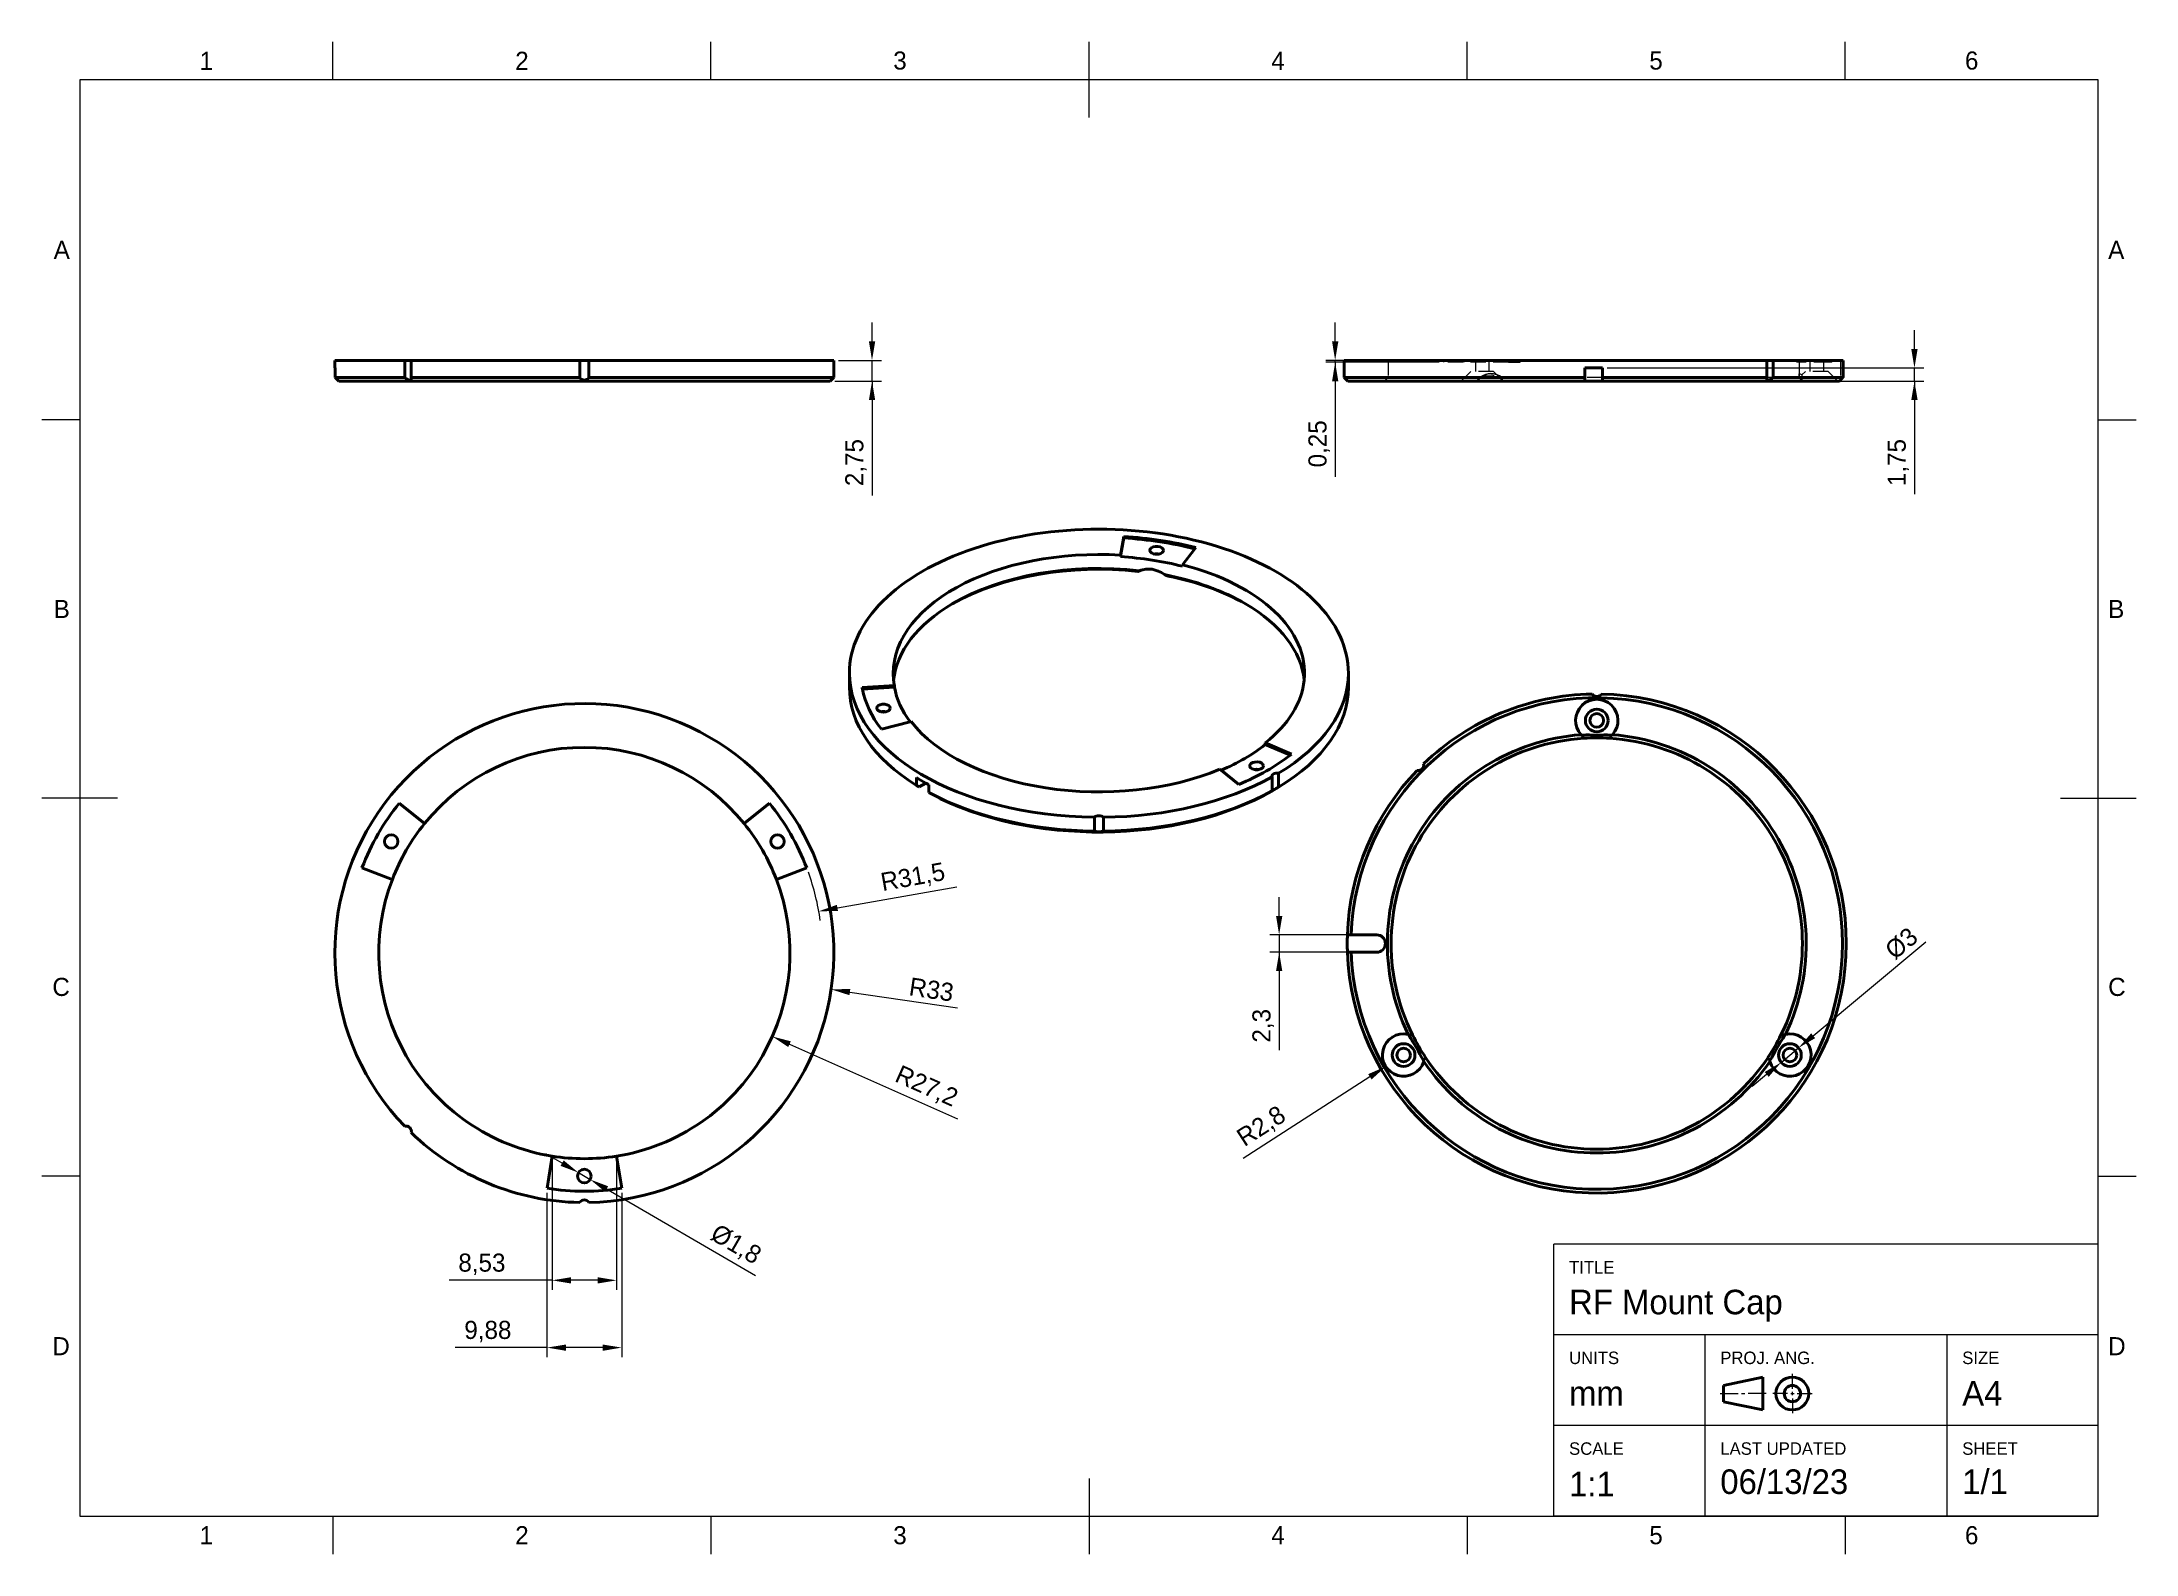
# Model space of a CAD drawing. Header units: millimetres. Extents: x 15 to 292, y 5 to 205.
import ezdxf

# ---------------------------------------------------------------- set-up
doc = ezdxf.new("R2010")
doc.units = ezdxf.units.MM
doc.linetypes.add('DraftedLine', pattern=[3, 2, -1])
for name, color, linetype in [('Annotations', 7, 'Continuous'), ('Border', 7, 'Continuous'), ('Geometries', 7, 'Continuous')]:
    doc.layers.add(name, color=color, linetype=linetype)
doc.styles.add('Shapr0', font='txt', dxfattribs={"height": 2.3925})
doc.styles.add('Shapr1', font='txt', dxfattribs={"height": 2.3925})
doc.styles.add('Shapr11', font='txt', dxfattribs={"height": 2.3925})
doc.styles.add('Shapr7', font='txt', dxfattribs={"height": 2.3925})
doc.styles.add('Shapr8', font='txt', dxfattribs={"height": 2.3925})
doc.styles.add('Shapr9', font='txt', dxfattribs={"height": 2.3925})
doc.dimstyles.new('ISO-25', dxfattribs={"dimtxt": 2.5, "dimasz": 2.5, "dimexe": 1.25, "dimexo": 0.625, "dimtad": 1, "dimtxsty": 'Standard', "dimcen": 2.5, "dimadec": 0, "dimazin": 0, "dimtfac": 1, "dimtmove": 0, "dimatfit": 3, "dimfxl": 1, "dimarcsym": 0})

# ---------------------------------------------------------------- blocks, each defined once
blk = doc.blocks.new('*D2')
at = {"layer": 'Annotations', "color": 0, "linetype": 'Continuous', "lineweight": 15}
blk.add_line((113.89, 72.44), (136.11, 62.57), dxfattribs=at)
at = {"layer": 'Annotations', "color": 0}
blk.add_solid([(114.06, 72.82), (113.72, 72.06), (111.61, 73.46)], dxfattribs=at)
at = {"layer": 'Defpoints', "color": 0}
for p in [(86.75, 84.5), (111.61, 73.46)]:
    blk.add_point(p, dxfattribs=at)
at = {"layer": 'Annotations', "color": 0, "lineweight": 15, "insert": (131.96, 66.74), "char_height": 2.393, "attachment_point": 5, "rotation": 336.0542, "style": 'Shapr9'}
blk.add_mtext('\\A1;R27,2', dxfattribs=at)
blk = doc.blocks.new('*D3')
at = {"layer": 'Annotations', "color": 0, "linetype": 'Continuous', "lineweight": 15}
blk.add_line((121.87, 79.33), (136.12, 77.23), dxfattribs=at)
at = {"layer": 'Annotations', "color": 0}
blk.add_solid([(121.93, 79.74), (121.81, 78.92), (119.4, 79.69)], dxfattribs=at)
at = {"layer": 'Defpoints', "color": 0}
for p in [(86.75, 84.5), (119.4, 79.69)]:
    blk.add_point(p, dxfattribs=at)
at = {"layer": 'Annotations', "color": 0, "lineweight": 15, "insert": (132.66, 79.66), "char_height": 2.393, "attachment_point": 5, "rotation": 351.6274, "style": 'Shapr9'}
blk.add_mtext('\\A1;R33', dxfattribs=at)
blk = doc.blocks.new('*D4')
at = {"layer": 'Annotations', "color": 0, "linetype": 'Continuous', "lineweight": 15}
blk.add_line((120.22, 90.46), (136, 93.26), dxfattribs=at)
at = {"layer": 'Annotations', "color": 0, "lineweight": 15}
blk.add_arc((86.75, 84.5), 31.5, 7.8198, 19.8439, dxfattribs=at)
at = {"layer": 'Annotations', "color": 0}
blk.add_solid([(120.15, 90.87), (120.3, 90.05), (117.76, 90.02)], dxfattribs=at)
at = {"layer": 'Defpoints', "color": 0}
for p in [(117.76, 90.02), (86.75, 84.5)]:
    blk.add_point(p, dxfattribs=at)
at = {"layer": 'Annotations', "color": 0, "lineweight": 15, "insert": (130.23, 94.39), "char_height": 2.393, "attachment_point": 5, "rotation": 10.0935, "style": 'Shapr9'}
blk.add_mtext('\\A1;R31,5', dxfattribs=at)
blk = doc.blocks.new('*D5')
at = {"layer": 'Annotations', "color": 0, "linetype": 'Continuous', "lineweight": 15}
for p, q in [((83.81, 56.71), (81.65, 57.96)), ((85.97, 55.45), (87.53, 54.54)), ((89.69, 53.29), (109.38, 41.84))]:
    blk.add_line(p, q, dxfattribs=at)
at = {"layer": 'Annotations', "color": 0}
for points in [[(83.6, 56.35), (84.02, 57.07), (85.97, 55.45)], [(89.9, 53.65), (89.48, 52.93), (87.53, 54.54)]]:
    blk.add_solid(points, dxfattribs=at)
at = {"layer": 'Defpoints', "color": 0}
for p in [(85.97, 55.45), (87.53, 54.54)]:
    blk.add_point(p, dxfattribs=at)
at = {"layer": 'Annotations', "color": 0, "lineweight": 15, "insert": (106.74, 45.84), "char_height": 2.393, "attachment_point": 5, "rotation": 329.8328, "style": 'Shapr9'}
blk.add_mtext('\\A1;%%c1,8', dxfattribs=at)
blk = doc.blocks.new('*D6')
at = {"layer": 'Annotations', "color": 0, "linetype": 'Continuous', "lineweight": 15}
for p, q in [((81.81, 52.76), (81.81, 31.06)), ((91.69, 52.76), (91.69, 31.06)), ((81.81, 32.31), (69.65, 32.31)), ((89.19, 32.31), (84.31, 32.31))]:
    blk.add_line(p, q, dxfattribs=at)
at = {"layer": 'Annotations', "color": 0}
for points in [[(84.31, 32.72), (84.31, 31.89), (81.81, 32.31)], [(89.19, 31.89), (89.19, 32.72), (91.69, 32.31)]]:
    blk.add_solid(points, dxfattribs=at)
at = {"layer": 'Defpoints', "color": 0}
for p in [(81.81, 53.39), (91.69, 53.39), (81.81, 32.31)]:
    blk.add_point(p, dxfattribs=at)
at = {"layer": 'Annotations', "color": 0, "lineweight": 15, "insert": (73.99, 34.43), "char_height": 2.393, "attachment_point": 5, "style": 'Shapr9'}
blk.add_mtext('\\A1;9,88', dxfattribs=at)
blk = doc.blocks.new('*D7')
at = {"layer": 'Annotations', "color": 0, "linetype": 'Continuous', "lineweight": 15}
for p, q in [((82.49, 57.01), (82.49, 39.96)), ((91.01, 57.01), (91.01, 39.96)), ((82.49, 41.21), (68.86, 41.21)), ((88.51, 41.21), (84.99, 41.21))]:
    blk.add_line(p, q, dxfattribs=at)
at = {"layer": 'Annotations', "color": 0}
for points in [[(84.99, 41.62), (84.99, 40.79), (82.49, 41.21)], [(88.51, 40.79), (88.51, 41.62), (91.01, 41.21)]]:
    blk.add_solid(points, dxfattribs=at)
at = {"layer": 'Defpoints', "color": 0}
for p in [(82.49, 57.63), (91.01, 57.63), (82.49, 41.21)]:
    blk.add_point(p, dxfattribs=at)
at = {"layer": 'Annotations', "color": 0, "lineweight": 15, "insert": (73.2, 43.33), "char_height": 2.393, "attachment_point": 5, "style": 'Shapr9'}
blk.add_mtext('\\A1;8,53', dxfattribs=at)
blk = doc.blocks.new('*D8')
at = {"layer": 'Annotations', "color": 0, "linetype": 'Continuous', "lineweight": 15}
for p, q in [((178.65, 89.4), (178.65, 91.9)), ((187.56, 86.9), (177.4, 86.9)), ((178.65, 86.9), (178.65, 84.6)), ((187.56, 84.6), (177.4, 84.6)), ((178.65, 84.6), (178.65, 71.67)), ((178.65, 82.1), (178.65, 79.6))]:
    blk.add_line(p, q, dxfattribs=at)
at = {"layer": 'Annotations', "color": 0}
for points in [[(178.24, 89.4), (179.07, 89.4), (178.65, 86.9)], [(179.07, 82.1), (178.24, 82.1), (178.65, 84.6)]]:
    blk.add_solid(points, dxfattribs=at)
at = {"layer": 'Defpoints', "color": 0}
for p in [(188.18, 86.9), (178.65, 84.6), (188.18, 84.6)]:
    blk.add_point(p, dxfattribs=at)
at = {"layer": 'Annotations', "color": 0, "lineweight": 15, "insert": (176.53, 74.88), "char_height": 2.393, "attachment_point": 5, "rotation": 90, "style": 'Shapr11'}
blk.add_mtext('\\A1;2,3', dxfattribs=at)
blk = doc.blocks.new('*D9')
at = {"layer": 'Annotations', "color": 0, "linetype": 'Continuous', "lineweight": 15}
blk.add_line((190.66, 68.13), (173.87, 57.32), dxfattribs=at)
at = {"layer": 'Annotations', "color": 0}
blk.add_solid([(190.88, 67.78), (190.43, 68.48), (192.76, 69.49)], dxfattribs=at)
at = {"layer": 'Defpoints', "color": 0}
for p in [(192.76, 69.49), (195.11, 71)]:
    blk.add_point(p, dxfattribs=at)
at = {"layer": 'Annotations', "color": 0, "lineweight": 15, "insert": (176.37, 61.46), "char_height": 2.393, "attachment_point": 5, "rotation": 32.7924, "style": 'Shapr11'}
blk.add_mtext('\\A1;R2,8', dxfattribs=at)
blk = doc.blocks.new('*D10')
at = {"layer": 'Annotations', "color": 0, "linetype": 'Continuous', "lineweight": 15}
for p, q in [((249.28, 73.56), (264.17, 85.96)), ((245.06, 70.04), (247.36, 71.96)), ((243.13, 68.44), (241.21, 66.84))]:
    blk.add_line(p, q, dxfattribs=at)
at = {"layer": 'Annotations', "color": 0}
for points in [[(249.02, 73.88), (249.55, 73.24), (247.36, 71.96)], [(243.4, 68.12), (242.87, 68.76), (245.06, 70.04)]]:
    blk.add_solid(points, dxfattribs=at)
at = {"layer": 'Defpoints', "color": 0}
for p in [(245.06, 70.04), (247.36, 71.96)]:
    blk.add_point(p, dxfattribs=at)
at = {"layer": 'Annotations', "color": 0, "lineweight": 15, "insert": (260.97, 85.76), "char_height": 2.393, "attachment_point": 5, "rotation": 39.7857, "style": 'Shapr11'}
blk.add_mtext('\\A1;%%c3', dxfattribs=at)
blk = doc.blocks.new('*D11')
at = {"layer": 'Annotations', "color": 0, "linetype": 'Continuous', "lineweight": 15}
for p, q in [((124.8, 165.38), (124.8, 167.88)), ((120.38, 162.88), (126.05, 162.88)), ((124.8, 160.12), (124.8, 162.88)), ((119.88, 160.12), (126.05, 160.12)), ((124.8, 160.12), (124.8, 145.01)), ((124.8, 157.62), (124.8, 155.12))]:
    blk.add_line(p, q, dxfattribs=at)
at = {"layer": 'Annotations', "color": 0}
for points in [[(124.39, 165.38), (125.22, 165.38), (124.8, 162.88)], [(125.22, 157.62), (124.39, 157.62), (124.8, 160.12)]]:
    blk.add_solid(points, dxfattribs=at)
at = {"layer": 'Defpoints', "color": 0}
for p in [(119.75, 162.88), (124.8, 162.88), (119.25, 160.12)]:
    blk.add_point(p, dxfattribs=at)
at = {"layer": 'Annotations', "color": 0, "lineweight": 15, "insert": (122.68, 149.36), "char_height": 2.393, "attachment_point": 5, "rotation": 90, "style": 'Shapr7'}
blk.add_mtext('\\A1;2,75', dxfattribs=at)
blk = doc.blocks.new('*D12')
at = {"layer": 'Annotations', "color": 0, "linetype": 'Continuous', "lineweight": 15}
for p, q in [((262.68, 164.38), (262.68, 166.88)), ((222.03, 161.88), (263.93, 161.88)), ((262.68, 160.12), (262.68, 161.88)), ((222.03, 160.12), (263.93, 160.12)), ((262.68, 160.12), (262.68, 145.18)), ((262.68, 157.62), (262.68, 155.12))]:
    blk.add_line(p, q, dxfattribs=at)
at = {"layer": 'Annotations', "color": 0}
for points in [[(262.26, 164.38), (263.1, 164.38), (262.68, 161.88)], [(263.1, 157.62), (262.26, 157.62), (262.68, 160.12)]]:
    blk.add_solid(points, dxfattribs=at)
at = {"layer": 'Defpoints', "color": 0}
for p in [(221.4, 161.88), (262.68, 161.88), (221.4, 160.12)]:
    blk.add_point(p, dxfattribs=at)
at = {"layer": 'Annotations', "color": 0, "lineweight": 15, "insert": (260.56, 149.36), "char_height": 2.393, "attachment_point": 5, "rotation": 90, "style": 'Shapr8'}
blk.add_mtext('\\A1;1,75', dxfattribs=at)
blk = doc.blocks.new('*D13')
at = {"layer": 'Annotations', "color": 0, "linetype": 'Continuous', "lineweight": 15}
for p, q in [((186.06, 165.38), (186.06, 167.88)), ((199.8, 162.88), (184.81, 162.88)), ((199.8, 162.62), (184.81, 162.62)), ((186.06, 162.62), (186.06, 162.88)), ((186.06, 162.62), (186.06, 147.49)), ((186.06, 160.12), (186.06, 157.62))]:
    blk.add_line(p, q, dxfattribs=at)
at = {"layer": 'Annotations', "color": 0}
for points in [[(185.65, 165.38), (186.48, 165.38), (186.06, 162.88)], [(186.48, 160.12), (185.65, 160.12), (186.06, 162.62)]]:
    blk.add_solid(points, dxfattribs=at)
at = {"layer": 'Defpoints', "color": 0}
for p in [(186.06, 162.88), (200.42, 162.88), (200.42, 162.62)]:
    blk.add_point(p, dxfattribs=at)
at = {"layer": 'Annotations', "color": 0, "lineweight": 15, "insert": (183.94, 151.84), "char_height": 2.393, "attachment_point": 5, "rotation": 90, "style": 'Shapr8'}
blk.add_mtext('\\A1;0,25', dxfattribs=at)
blk = doc.blocks.new('*U14')
at = {"layer": 'Border', "linetype": 'Continuous', "lineweight": 15}
for p, q in [((287, 46), (215, 46)), ((215, 10), (215, 46)), ((287, 10), (287, 46)), ((287, 34), (215, 34)), ((235, 10), (235, 34)), ((267, 10), (267, 34)), ((246.53, 26.88), (246.53, 28.83)), ((237, 26.23), (239.38, 26.23)), ((239.82, 26.23), (240.25, 26.23)), ((243.07, 26.23), (240.68, 26.23)), ((245.88, 26.23), (243.93, 26.23)), ((246.32, 26.23), (246.75, 26.23)), ((246.53, 26.02), (246.53, 26.45)), ((246.53, 25.58), (246.53, 23.63)), ((247.18, 26.23), (249.13, 26.23)), ((287, 22), (215, 22)), ((287, 10), (215, 10))]:
    blk.add_line(p, q, dxfattribs=at)
at = {"layer": 'Border', "linetype": 'Continuous', "lineweight": 40}
for p, q in [((237.43, 27.32), (242.63, 28.4)), ((242.63, 28.4), (242.63, 24.07)), ((237.43, 27.32), (237.43, 25.15)), ((237.43, 25.15), (242.63, 24.07))]:
    blk.add_line(p, q, dxfattribs=at)
for radius in [2.17, 1.08]:
    blk.add_circle((246.53, 26.23), radius, dxfattribs=at)

msp = doc.modelspace()

# ---------------------------------------------------------------- linework, layer by layer
at = {"layer": 'Border', "linetype": 'Continuous', "lineweight": 15}
for p, q in [((53.5, 200), (53.5, 205)), ((103.5, 200), (103.5, 205)), ((153.5, 195), (153.5, 205)), ((203.5, 200), (203.5, 205)), ((253.5, 200), (253.5, 205)), ((287, 200), (20, 200)), ((20, 200), (20, 10)), ((287, 10), (287, 200)), ((20, 155), (15, 155)), ((287, 155), (292, 155)), ((25, 105), (15, 105)), ((282, 105), (292, 105)), ((20, 55), (15, 55)), ((287, 55), (292, 55)), ((153.5, 15), (153.5, 5)), ((20, 10), (287, 10)), ((53.5, 10), (53.5, 5)), ((103.5, 10), (103.5, 5)), ((203.5, 10), (203.5, 5)), ((253.5, 10), (253.5, 5))]:
    msp.add_line(p, q, dxfattribs=at)
at = {"layer": 'Geometries', "linetype": 'Continuous', "lineweight": 40}
for p, q in [((62.993, 162.875), (53.75, 162.875)), ((53.75, 162.875), (53.75, 161.875)), ((53.77, 161.875), (53.75, 161.875)), ((53.77, 161.875), (53.77, 160.625)), ((62.993, 162.875), (62.993, 160.625)), ((62.993, 162.875), (63.846, 162.875)), ((63.846, 162.875), (63.846, 160.625)), ((86.147, 162.875), (63.846, 162.875)), ((86.147, 162.875), (86.147, 160.625)), ((86.147, 162.875), (87.353, 162.875)), ((119.75, 162.875), (87.353, 162.875)), ((87.353, 162.875), (87.353, 160.625)), ((119.75, 162.875), (119.75, 160.625)), ((187.253, 162.875), (187.253, 160.625)), ((243.157, 162.875), (187.253, 162.875)), ((219.103, 161.875), (219.103, 160.625)), ((221.403, 161.875), (219.103, 161.875)), ((221.403, 161.875), (221.403, 160.625)), ((243.157, 162.875), (243.157, 160.625)), ((243.157, 162.875), (244.01, 162.875)), ((244.01, 162.875), (244.01, 160.625)), ((253.247, 162.875), (244.01, 162.875)), ((253.247, 162.875), (253.247, 160.625)), ((54.27, 160.125), (53.77, 160.625)), ((53.77, 160.625), (62.993, 160.625)), ((119.25, 160.125), (54.27, 160.125)), ((63.846, 160.625), (86.147, 160.625)), ((87.353, 160.625), (119.75, 160.625)), ((119.25, 160.125), (119.75, 160.625)), ((187.253, 160.625), (187.753, 160.125)), ((187.253, 160.625), (219.103, 160.625)), ((219.103, 160.125), (187.753, 160.125)), ((219.103, 160.625), (219.103, 160.125)), ((219.103, 160.125), (221.403, 160.125)), ((221.403, 160.125), (221.403, 160.625)), ((221.403, 160.625), (243.157, 160.625)), ((252.753, 160.125), (221.403, 160.125)), ((244.01, 160.625), (253.247, 160.625)), ((252.903, 160.275), (252.753, 160.125)), ((158.094, 139.592), (157.646, 137.123)), ((158.094, 139.388), (157.646, 136.919)), ((158.094, 139.388), (158.094, 139.592)), ((157.646, 136.919), (157.646, 137.123)), ((167.502, 137.946), (165.884, 135.848)), ((165.884, 135.644), (165.884, 135.848)), ((167.634, 138.116), (167.502, 137.946)), ((160.056, 134.975), (160.178, 135.062)), ((160.178, 135.062), (160.341, 135.117)), ((160.341, 135.117), (160.436, 135.145)), ((163.843, 134.389), (163.498, 134.549)), ((121.812, 121.504), (121.812, 119.667)), ((123.484, 119.609), (127.76, 119.868)), ((123.522, 119.408), (127.76, 119.664)), ((127.76, 119.664), (127.76, 119.868)), ((187.812, 119.667), (187.812, 121.504)), ((126.04, 114.102), (129.838, 115.079)), ((129.838, 115.079), (129.967, 115.112)), ((180.302, 110.819), (176.823, 112.278)), ((176.823, 112.074), (176.823, 112.278)), ((180.133, 110.686), (176.823, 112.074)), ((218.942, 112.9), (218.701, 113.33)), ((222.38, 112.9), (222.621, 113.33)), ((170.96, 108.663), (170.792, 108.796)), ((173.319, 106.787), (170.96, 108.663)), ((178.569, 108.281), (178.569, 106.443)), ((130.679, 107.693), (130.679, 106.673)), ((130.679, 106.673), (131.032, 106.469)), ((131.906, 106.973), (131.032, 106.469)), ((132.305, 106.754), (132.305, 105.734)), ((132.659, 105.53), (132.305, 105.734)), ((177.716, 107.788), (177.716, 105.951)), ((177.793, 105.991), (177.899, 106.052)), ((62.277, 104.329), (65.617, 101.622)), ((111.223, 104.329), (107.883, 101.622)), ((154.209, 102.455), (154.209, 100.618)), ((155.415, 102.455), (155.415, 100.618)), ((57.338, 95.776), (61.353, 94.236)), ((116.162, 95.776), (112.147, 94.236)), ((188.181, 86.904), (187.681, 86.904)), ((188.181, 86.904), (191.561, 86.904)), ((187.681, 84.604), (188.181, 84.604)), ((191.561, 84.604), (188.181, 84.604)), ((196.293, 73.67), (195.799, 73.663)), ((245.523, 73.663), (245.029, 73.67)), ((197.759, 70.269), (198.011, 70.693)), ((243.563, 70.269), (243.31, 70.693)), ((81.812, 53.387), (82.486, 57.634)), ((91.688, 53.387), (91.014, 57.634))]:
    msp.add_line(p, q, dxfattribs=at)
at = {"layer": 'Geometries', "linetype": 'DraftedLine', "lineweight": 15}
for p, q in [((193.053, 162.875), (193.053, 160.625)), ((200.421, 162.625), (200.421, 162.875)), ((208.974, 162.625), (200.421, 162.625)), ((202.703, 160.125), (204.003, 161.425)), ((203.128, 162.625), (203.128, 162.875)), ((207.003, 161.425), (204.003, 161.425)), ((204.603, 162.625), (204.603, 161.425)), ((205.192, 160.625), (205.257, 160.669)), ((205.257, 160.669), (205.192, 160.625)), ((206.403, 162.625), (206.403, 161.425)), ((208.303, 160.125), (207.003, 161.425)), ((208.974, 162.625), (208.974, 162.875)), ((208.974, 162.625), (210.514, 162.625)), ((210.514, 162.625), (210.514, 162.875)), ((243.135, 162.875), (243.135, 160.484)), ((247.116, 162.625), (247.116, 162.875)), ((251.363, 162.625), (247.116, 162.625)), ((247.453, 162.625), (247.453, 161.125)), ((247.806, 160.979), (247.453, 161.125)), ((247.806, 160.979), (248.253, 161.425)), ((251.253, 161.425), (248.253, 161.425)), ((248.853, 162.625), (248.853, 161.425)), ((250.653, 162.625), (250.653, 161.425)), ((252.553, 160.125), (251.253, 161.425)), ((251.363, 162.625), (251.363, 162.875)), ((251.753, 162.625), (251.363, 162.625)), ((251.753, 162.625), (251.753, 162.875)), ((252.903, 162.875), (252.903, 160.275)), ((193.053, 160.625), (192.553, 160.125)), ((204.643, 160.125), (204.674, 160.139)), ((204.643, 160.125), (204.674, 160.139)), ((204.736, 160.166), (204.767, 160.179)), ((204.767, 160.179), (204.736, 160.166)), ((204.767, 160.179), (205.192, 160.625)), ((204.767, 160.179), (205.192, 160.625)), ((204.767, 160.179), (204.871, 160.267)), ((204.871, 160.267), (205.191, 160.513)), ((208.162, 160.179), (208.131, 160.205)), ((208.142, 160.195), (208.162, 160.179)), ((208.162, 160.179), (208.168, 160.625)), ((208.168, 160.625), (208.162, 160.179)), ((208.221, 160.139), (208.24, 160.125)), ((208.24, 160.125), (208.221, 160.139)), ((221.403, 160.625), (219.103, 160.625)), ((244.01, 160.625), (243.157, 160.625)), ((247.398, 160.625), (247.829, 160.179)), ((247.398, 160.625), (247.829, 160.179)), ((247.83, 160.202), (247.829, 160.179)), ((247.83, 160.202), (247.829, 160.179)), ((247.829, 160.179), (247.852, 160.152)), ((247.875, 160.125), (247.852, 160.152)), ((247.853, 160.151), (247.875, 160.125))]:
    msp.add_line(p, q, dxfattribs=at)
at = {"layer": 'Geometries', "linetype": 'DraftedLine', "lineweight": 15, "flags": 128}
for points in [[(205.191, 160.513), (205.214, 160.529), (205.635, 160.778), (206.047, 160.928), (206.476, 160.979), (206.893, 160.929), (207.292, 160.779), (207.707, 160.529), (208.142, 160.195)], [(206.652, 161.125), (206.652, 161.125), (206.29, 161.094), (205.925, 161), (205.559, 160.844), (205.257, 160.669)], [(208.168, 160.625), (207.776, 160.844), (207.393, 161), (207.018, 161.094), (206.652, 161.125)], [(206.652, 161.125), (206.652, 161.125), (207.018, 161.094), (207.393, 161), (207.776, 160.844), (208.168, 160.625)], [(247.453, 161.125), (247.449, 161.094), (247.44, 161), (247.423, 160.844), (247.398, 160.625)], [(247.398, 160.625), (247.423, 160.844), (247.44, 161), (247.449, 161.094)], [(247.83, 160.202), (247.837, 160.529), (247.831, 160.778), (247.817, 160.928), (247.806, 160.979)], [(204.674, 160.139), (204.705, 160.152), (204.736, 160.166)], [(205.191, 160.512), (205.161, 160.491), (204.967, 160.345), (204.767, 160.179)], [(208.162, 160.179), (208.182, 160.166), (208.201, 160.152), (208.221, 160.139)]]:
    msp.add_lwpolyline(points, dxfattribs=at)
at = {"layer": 'Geometries', "linetype": 'Continuous', "lineweight": 40, "flags": 128}
for points in [[(62.993, 160.625), (63.01, 160.61), (63.028, 160.595), (63.045, 160.58), (63.063, 160.565), (63.081, 160.55), (63.099, 160.536), (63.118, 160.521), (63.136, 160.507), (63.155, 160.493), (63.174, 160.479), (63.194, 160.465), (63.215, 160.451), (63.235, 160.438), (63.256, 160.425), (63.277, 160.412), (63.295, 160.401), (63.312, 160.391), (63.33, 160.381), (63.348, 160.371), (63.366, 160.362), (63.384, 160.353), (63.402, 160.344), (63.421, 160.336), (63.439, 160.328), (63.457, 160.321), (63.472, 160.315), (63.487, 160.309), (63.502, 160.304), (63.517, 160.3), (63.532, 160.295), (63.547, 160.291), (63.561, 160.288), (63.576, 160.284), (63.59, 160.282), (63.605, 160.279), (63.618, 160.278), (63.631, 160.276), (63.644, 160.275), (63.657, 160.275), (63.67, 160.275), (63.682, 160.276), (63.694, 160.277), (63.706, 160.278), (63.718, 160.28), (63.729, 160.282), (63.738, 160.285), (63.747, 160.288), (63.756, 160.291), (63.765, 160.295), (63.773, 160.299), (63.781, 160.303), (63.789, 160.308), (63.796, 160.313), (63.803, 160.318), (63.809, 160.324), (63.816, 160.331), (63.822, 160.338), (63.828, 160.345), (63.834, 160.353), (63.839, 160.36), (63.843, 160.369), (63.847, 160.377), (63.851, 160.386), (63.855, 160.395), (63.858, 160.405), (63.86, 160.415), (63.863, 160.425), (63.865, 160.437), (63.866, 160.449), (63.867, 160.461), (63.868, 160.473), (63.868, 160.484)], [(63.868, 160.484), (63.868, 160.486), (63.868, 160.502), (63.866, 160.518), (63.865, 160.535), (63.862, 160.551), (63.859, 160.569), (63.855, 160.588), (63.851, 160.606), (63.846, 160.625)], [(86.147, 160.625), (86.156, 160.61), (86.166, 160.595), (86.176, 160.58), (86.186, 160.565), (86.197, 160.55), (86.209, 160.536), (86.221, 160.521), (86.233, 160.507), (86.246, 160.493), (86.259, 160.479), (86.274, 160.465), (86.289, 160.451), (86.305, 160.438), (86.321, 160.425), (86.338, 160.412), (86.353, 160.401), (86.368, 160.391), (86.383, 160.381), (86.399, 160.371), (86.415, 160.362), (86.432, 160.353), (86.449, 160.344), (86.467, 160.336), (86.485, 160.328), (86.504, 160.321), (86.52, 160.315), (86.535, 160.309), (86.552, 160.304), (86.568, 160.3), (86.584, 160.295), (86.601, 160.291), (86.619, 160.288), (86.636, 160.284), (86.654, 160.282), (86.672, 160.279), (86.689, 160.278), (86.707, 160.276), (86.724, 160.275), (86.742, 160.275), (86.76, 160.275), (86.778, 160.276), (86.796, 160.277), (86.814, 160.278), (86.832, 160.28), (86.85, 160.282), (86.866, 160.285), (86.882, 160.288), (86.898, 160.291), (86.913, 160.295), (86.929, 160.299), (86.944, 160.303), (86.96, 160.308), (86.975, 160.313), (86.99, 160.318), (87.005, 160.324), (87.021, 160.331), (87.037, 160.338), (87.052, 160.345), (87.067, 160.353), (87.082, 160.36), (87.097, 160.369), (87.111, 160.377), (87.125, 160.386), (87.139, 160.395), (87.153, 160.405), (87.166, 160.415), (87.18, 160.425), (87.194, 160.437), (87.208, 160.449), (87.221, 160.461), (87.234, 160.473), (87.247, 160.486), (87.262, 160.502), (87.277, 160.518), (87.291, 160.535), (87.304, 160.551), (87.317, 160.569), (87.33, 160.588), (87.342, 160.606), (87.353, 160.625)], [(243.157, 160.625), (243.153, 160.61), (243.149, 160.595), (243.146, 160.58), (243.143, 160.565), (243.14, 160.55), (243.138, 160.536), (243.137, 160.521), (243.135, 160.507), (243.135, 160.493), (243.135, 160.484)], [(243.135, 160.484), (243.135, 160.479), (243.135, 160.465), (243.136, 160.451), (243.138, 160.438), (243.14, 160.425), (243.143, 160.412), (243.146, 160.401), (243.15, 160.391), (243.154, 160.381), (243.158, 160.371), (243.163, 160.362), (243.169, 160.353), (243.175, 160.344), (243.182, 160.336), (243.189, 160.328), (243.197, 160.321), (243.204, 160.315), (243.212, 160.309), (243.22, 160.304), (243.228, 160.3), (243.237, 160.295), (243.246, 160.291), (243.256, 160.288), (243.266, 160.284), (243.277, 160.282), (243.288, 160.279), (243.299, 160.278), (243.31, 160.276), (243.322, 160.275), (243.334, 160.275), (243.347, 160.275), (243.36, 160.276), (243.373, 160.277), (243.387, 160.278), (243.401, 160.28), (243.416, 160.282), (243.429, 160.285), (243.442, 160.288), (243.455, 160.291), (243.469, 160.295), (243.483, 160.299), (243.497, 160.303), (243.511, 160.308), (243.525, 160.313), (243.54, 160.318), (243.554, 160.324), (243.57, 160.331), (243.586, 160.338), (243.602, 160.345), (243.618, 160.353), (243.634, 160.36), (243.65, 160.369), (243.666, 160.377), (243.682, 160.386), (243.698, 160.395), (243.715, 160.405), (243.731, 160.415), (243.748, 160.425), (243.766, 160.437), (243.784, 160.449), (243.802, 160.461), (243.82, 160.473), (243.838, 160.486), (243.859, 160.502), (243.881, 160.518), (243.902, 160.535), (243.924, 160.551), (243.946, 160.569), (243.967, 160.588), (243.989, 160.606), (244.01, 160.625)], [(253.247, 160.625), (253.232, 160.61), (253.217, 160.595), (253.202, 160.58), (253.188, 160.565), (253.173, 160.55), (253.159, 160.536), (253.145, 160.521), (253.131, 160.507), (253.117, 160.493), (253.104, 160.479), (253.09, 160.465), (253.076, 160.451), (253.063, 160.438), (253.049, 160.425), (253.037, 160.412), (253.026, 160.401), (253.016, 160.391), (253.007, 160.381), (252.997, 160.371), (252.988, 160.362), (252.979, 160.353), (252.971, 160.344), (252.962, 160.336), (252.955, 160.328), (252.947, 160.321), (252.942, 160.315), (252.936, 160.309), (252.931, 160.304), (252.927, 160.3), (252.923, 160.295), (252.919, 160.291), (252.915, 160.288), (252.912, 160.284), (252.909, 160.282), (252.907, 160.279), (252.905, 160.278), (252.904, 160.276), (252.903, 160.275), (252.903, 160.275), (252.903, 160.275)], [(160.056, 134.975), (160.031, 134.974), (160.006, 134.974), (159.98, 134.974), (159.955, 134.973)], [(160.436, 135.14), (160.284, 135.078), (160.056, 134.975)], [(160.436, 135.145), (160.607, 135.189), (161.03, 135.261), (161.444, 135.28), (161.851, 135.244), (162.257, 135.154), (162.667, 135.008), (163.081, 134.807), (163.498, 134.549)], [(163.967, 134.353), (163.936, 134.362), (163.905, 134.371), (163.874, 134.38), (163.842, 134.389)], [(218.584, 113.376), (218.613, 113.364), (218.642, 113.353), (218.672, 113.342), (218.701, 113.33)], [(218.701, 113.33), (219.221, 113.339), (219.704, 113.333), (220.172, 113.318), (220.66, 113.308), (221.149, 113.318), (221.617, 113.333), (222.1, 113.339), (222.621, 113.33)], [(222.379, 112.9), (221.941, 112.924), (221.508, 112.941), (221.081, 112.951), (220.66, 112.954), (220.24, 112.951), (219.813, 112.941), (219.381, 112.924), (218.942, 112.9)], [(222.621, 113.33), (222.65, 113.342), (222.679, 113.353), (222.709, 113.364), (222.738, 113.376)], [(177.694, 105.937), (177.694, 105.937), (177.695, 105.937), (177.696, 105.937), (177.697, 105.938), (177.7, 105.939), (177.703, 105.941), (177.706, 105.942), (177.709, 105.944), (177.713, 105.946), (177.718, 105.949), (177.723, 105.952), (177.728, 105.955), (177.735, 105.958), (177.741, 105.962), (177.749, 105.966), (177.757, 105.971), (177.764, 105.975), (177.771, 105.979), (177.779, 105.983), (177.787, 105.988), (177.796, 105.993), (177.805, 105.998), (177.815, 106.004), (177.825, 106.01), (177.836, 106.016)], [(177.716, 105.951), (177.712, 105.948), (177.708, 105.946), (177.705, 105.944), (177.702, 105.942), (177.7, 105.941), (177.698, 105.939), (177.696, 105.938), (177.695, 105.937), (177.694, 105.937), (177.694, 105.937)], [(177.836, 106.016), (177.836, 106.016), (177.847, 106.022), (177.858, 106.028), (177.87, 106.035), (177.881, 106.042), (177.894, 106.049), (177.899, 106.052)], [(177.899, 106.052), (177.906, 106.056), (177.919, 106.064), (177.933, 106.071), (177.946, 106.079), (177.961, 106.088), (177.975, 106.096), (177.988, 106.104), (178.001, 106.111), (178.015, 106.119), (178.028, 106.127), (178.042, 106.135), (178.056, 106.143), (178.07, 106.151), (178.085, 106.16), (178.099, 106.168), (178.113, 106.177), (178.129, 106.186), (178.145, 106.195), (178.161, 106.205), (178.177, 106.214), (178.193, 106.223), (178.209, 106.233), (178.225, 106.242), (178.241, 106.251), (178.258, 106.261), (178.274, 106.271), (178.291, 106.28), (178.307, 106.29), (178.325, 106.301), (178.343, 106.311), (178.361, 106.322), (178.379, 106.332), (178.397, 106.343), (178.419, 106.355), (178.44, 106.368), (178.462, 106.381), (178.483, 106.393), (178.505, 106.406), (178.527, 106.419), (178.548, 106.431), (178.569, 106.443)], [(154.209, 100.618), (154.218, 100.614), (154.228, 100.61), (154.238, 100.607), (154.248, 100.603), (154.259, 100.599), (154.271, 100.596), (154.283, 100.592), (154.295, 100.589), (154.308, 100.585), (154.321, 100.582), (154.336, 100.578), (154.351, 100.575), (154.367, 100.572), (154.383, 100.568), (154.4, 100.565), (154.415, 100.562), (154.43, 100.56), (154.445, 100.557), (154.461, 100.555), (154.477, 100.553), (154.494, 100.55), (154.512, 100.548), (154.529, 100.546), (154.547, 100.544), (154.566, 100.542), (154.582, 100.541), (154.598, 100.54), (154.614, 100.538), (154.63, 100.537), (154.646, 100.536), (154.664, 100.535), (154.681, 100.534), (154.698, 100.533), (154.716, 100.533), (154.734, 100.532), (154.751, 100.532), (154.769, 100.531), (154.786, 100.531), (154.804, 100.531), (154.822, 100.531), (154.84, 100.531), (154.858, 100.531), (154.876, 100.532), (154.894, 100.532), (154.912, 100.533), (154.928, 100.533), (154.944, 100.534), (154.96, 100.535), (154.975, 100.536), (154.991, 100.537), (155.006, 100.538), (155.022, 100.539), (155.037, 100.54), (155.052, 100.542), (155.067, 100.543), (155.083, 100.545), (155.099, 100.547), (155.114, 100.548), (155.129, 100.55), (155.144, 100.552), (155.159, 100.554), (155.173, 100.556), (155.187, 100.559), (155.201, 100.561), (155.215, 100.563), (155.229, 100.566), (155.242, 100.568), (155.256, 100.571), (155.27, 100.574), (155.283, 100.577), (155.296, 100.58), (155.309, 100.583), (155.324, 100.587), (155.339, 100.591), (155.353, 100.596), (155.366, 100.6), (155.379, 100.604), (155.392, 100.609), (155.404, 100.613), (155.415, 100.618)], [(195.799, 73.663), (195.775, 73.683), (195.75, 73.703), (195.726, 73.722), (195.701, 73.742)], [(197.759, 70.269), (197.492, 70.715), (197.256, 71.136), (197.034, 71.549), (196.799, 71.977), (196.546, 72.395), (196.299, 72.793), (196.052, 73.208), (195.799, 73.663)], [(196.293, 73.67), (196.491, 73.278), (196.693, 72.894), (196.898, 72.52), (197.105, 72.153), (197.318, 71.791), (197.54, 71.426), (197.771, 71.06), (198.011, 70.693)], [(243.31, 70.693), (243.55, 71.06), (243.781, 71.426), (244.003, 71.791), (244.217, 72.154), (244.424, 72.52), (244.629, 72.894), (244.831, 73.278), (245.029, 73.67)], [(245.523, 73.663), (245.27, 73.209), (245.023, 72.793), (244.776, 72.395), (244.65, 72.191), (244.523, 71.977), (244.264, 71.509), (244.013, 71.045), (243.906, 70.851), (243.799, 70.662), (243.685, 70.469), (243.563, 70.269)], [(245.621, 73.742), (245.596, 73.722), (245.572, 73.703), (245.547, 73.683), (245.523, 73.663)], [(197.778, 70.144), (197.773, 70.175), (197.769, 70.206), (197.764, 70.238), (197.759, 70.269)], [(243.563, 70.269), (243.558, 70.238), (243.553, 70.206), (243.548, 70.175), (243.544, 70.144)]]:
    msp.add_lwpolyline(points, dxfattribs=at)
at = {"layer": 'Geometries', "linetype": 'Continuous', "lineweight": 40}
for centre, radius in [((220.661, 115.254), 1.5), ((220.661, 115.254), 0.9), ((61.202, 99.247), 0.9), ((112.298, 99.247), 0.9), ((195.113, 71.004), 1.5), ((246.209, 71.004), 1.5), ((195.113, 71.004), 0.9), ((246.209, 71.004), 0.9), ((86.75, 54.997), 0.9)]:
    msp.add_circle(centre, radius, dxfattribs=at)
for centre, radius, start, end in [((86.75, 84.497), 33, 271.04701, 223.95299), ((220.661, 85.754), 33, 181.99708, 88.95299), ((220.661, 85.754), 32.5, 182.02781, 177.97219), ((220.661, 85.754), 33, 91.04701, 133.95299), ((220.661, 115.254), 2.8, 317.87872, 222.12128), ((220.661, 119.104), 0.7, 210.52244, 329.47756), ((86.75, 84.497), 27.2, 39.01925, 140.98075), ((220.661, 85.754), 27.7, 94.29984, 205.70016), ((220.661, 85.754), 27.2, 93.62258, 206.37746), ((220.661, 85.754), 27.2, 333.62257, 86.37745), ((220.661, 85.754), 27.7, 334.29984, 85.70016), ((220.661, 85.754), 33, 136.04701, 178.00292), ((197.079, 109.336), 0.7, 255.52244, 14.47756), ((86.75, 84.497), 31.5, 140.98075, 159.01925), ((86.75, 84.497), 31.5, 20.98075, 39.01925), ((86.75, 84.497), 27.2, 140.98075, 159.01925), ((86.75, 84.497), 27.2, 20.98075, 39.01925), ((86.75, 84.497), 27.2, 159.01925, 260.98075), ((86.75, 84.497), 27.2, 279.01925, 20.98075), ((220.661, 85.754), 33, 178.00292, 181.99708), ((191.561, 85.754), 1.15, 270, 90), ((195.113, 71.004), 2.8, 77.87872, 342.12128), ((246.209, 71.004), 2.8, 197.87872, 102.12128), ((220.661, 85.754), 27.7, 214.29984, 325.70016), ((220.661, 85.754), 27.2, 213.62255, 326.37744), ((63.168, 60.915), 0.7, 345.52213, 104.47787), ((86.75, 84.497), 33, 226.04701, 268.95299), ((86.75, 84.497), 27.2, 260.98075, 279.01925), ((86.75, 84.497), 31.5, 260.98075, 279.01925), ((86.75, 51.147), 0.7, 30.52213, 149.47787)]:
    msp.add_arc(centre, radius, start, end, dxfattribs=at)
for centre, major_axis, start_param, end_param in [((154.812, 121.504), (33, 0), 0, 3.1415927), ((154.812, 121.504), (31.5, 0), 1.1515814, 1.4664125), ((154.812, 121.3), (31.5, 0), 1.15615, 1.4664125), ((154.812, 121.504), (27.2, 0), 1.4664125, 3.2001183), ((154.812, 119.667), (27.2, 0), 1.3722225, 2.3653439), ((154.812, 119.259), (-27.7, 0), 4.525636, 5.4887206), ((154.812, 121.3), (27.2, 0), 1.1515814, 1.4664125), ((162.447, 137.752), (0.9, 0), 0, 4.1759373), ((162.447, 137.752), (0.9, 0), 4.1759373, 4.3725521), ((162.447, 136.772), (0.9, 0), 1.2309594, 1.9106332), ((162.447, 137.752), (0.9, 0), 4.3725521, 5.0522259), ((162.447, 137.752), (0.9, 0), 5.0522259, 6.2831853), ((154.812, 121.504), (27.2, 0), 6.2246596, 7.4347667), ((154.812, 119.667), (27.2, 0), 0.7762487, 1.2457712), ((154.812, 119.259), (-27.7, 0), 3.9360573, 4.3755432), ((154.812, 119.667), (27.2, 0), 2.3653439, 3.083067), ((154.812, 119.667), (27.2, 0), 0.0585257, 0.7762487), ((154.812, 121.504), (33, 0), 3.1415927, 4.6941151), ((154.812, 119.667), (-33, 0), 0, 0.7505426), ((154.812, 121.504), (31.5, 0), 3.2459765, 3.2571395), ((154.812, 121.504), (31.5, 0), 3.2571395, 3.5608076), ((154.812, 121.504), (27.2, 0), 3.2001183, 3.2459765), ((154.812, 121.3), (27.2, 0), 3.2459765, 3.5489346), ((154.812, 121.504), (27.2, 0), 5.6552027, 6.2246596), ((154.812, 121.504), (33, 0), 5.516061, 6.2831853), ((154.812, 119.667), (-33, 0), 2.3744683, 3.1415927), ((126.317, 116.892), (0.9, 0), 0, 4.1759373), ((126.317, 116.892), (0.9, 0), 4.1759373, 4.3725521), ((126.317, 115.912), (0.9, 0), 1.2309594, 1.9106332), ((126.317, 116.892), (0.9, 0), 4.3725521, 5.0522259), ((126.317, 116.892), (0.9, 0), 5.0522259, 6.2831853), ((154.812, 121.504), (27.2, 0), 3.5608076, 5.3403716), ((154.812, 121.3), (27.2, 0), 5.3480083, 5.6552027), ((154.812, 121.504), (31.5, 0), 5.64612, 5.6552027), ((154.812, 121.504), (31.5, 0), 5.3403716, 5.64612), ((175.672, 109.257), (0.9, 0), 0, 4.3725521), ((175.672, 108.277), (0.9, 0), 1.2309594, 1.9106332), ((175.672, 109.257), (0.9, 0), 4.3725521, 5.0522259), ((175.672, 109.257), (0.9, 0), 5.0522259, 6.2831853), ((178.394, 107.889), (0.7, 0), 1.3181098, 3.3942792), ((154.812, 120.688), (33, 0), 3.8921353, 3.9451736), ((154.812, 120.688), (33, 0), 3.9451736, 3.9618464), ((154.812, 119.667), (-33, 0), 0.8202537, 1.5525225), ((154.812, 119.259), (32.5, 0), 3.9623828, 5.4977871), ((154.812, 121.504), (33, 0), 4.7306628, 5.4795133), ((154.812, 119.667), (-33, 0), 1.5890702, 2.3379206), ((154.812, 102.25), (0.7, 0), 0.5327116, 2.6088811)]:
    msp.add_ellipse(centre, major_axis=major_axis, ratio=0.5773503, start_param=start_param, end_param=end_param, dxfattribs=at)

# ---------------------------------------------------------------- block references
msp.add_blockref('*U14', (0, 0))

# ---------------------------------------------------------------- texts
at = {"layer": 'Border', "linetype": 'Continuous', "lineweight": 15, "char_height": 2.393, "width": 2.3925, "style": 'Shapr0'}
for s, insert, attachment_point in [('1', (36.75, 201.304), 8), ('2', (78.5, 201.304), 8), ('3', (128.5, 201.304), 8), ('4', (178.5, 201.304), 8), ('5', (228.5, 201.304), 8), ('6', (270.25, 201.304), 8), ('A', (18.696, 177.5), 6), ('A', (288.304, 177.5), 4), ('B', (18.696, 130), 6), ('B', (288.304, 130), 4), ('C', (18.696, 80), 6), ('C', (288.304, 80), 4), ('D', (18.696, 32.5), 6), ('D', (288.304, 32.5), 4), ('1', (36.75, 8.696), 2), ('2', (78.5, 8.696), 2), ('3', (128.5, 8.696), 2), ('4', (178.5, 8.696), 2), ('5', (228.5, 8.696), 2), ('6', (270.25, 8.696), 2)]:
    msp.add_mtext(s, dxfattribs=dict(at, insert=insert, attachment_point=attachment_point))
at = {"layer": 'Border', "linetype": 'Continuous', "lineweight": 15, "attachment_point": 1, "style": 'Shapr1'}
for s, insert, char_height in [('TITLE', (217, 43.75), 1.65), ('RF Mount Cap', (217, 39.965), 3.25), ('UNITS', (217, 31.783), 1.65), ('PROJ. ANG.', (237, 31.783), 1.65), ('SIZE', (269, 31.783), 1.65), ('A4', (269, 27.9), 3.25), ('mm', (217, 27.9), 3.25), ('SCALE', (217, 19.783), 1.65), ('LAST UPDATED', (237, 19.783), 1.65), ('SHEET', (269, 19.783), 1.65), ('1:1', (217, 15.9), 3.25), ('06/13/23', (237, 16.204), 3.25), ('1/1', (269, 16.204), 3.25)]:
    msp.add_mtext(s, dxfattribs=dict(at, insert=insert, char_height=char_height))

# ---------------------------------------------------------------- dimensions: what is measured, and where the dimension line sits
at = {"layer": 'Annotations', "linetype": 'Continuous', "lineweight": 15}
for base, p1, p2, angle, override, picture, middle in [((124.802, 162.875), (119.25, 160.125), (119.75, 162.875), 270, {"dimscale": 1, "dimgap": 0.7, "dimdec": 2, "dimlfac": 1, "dimrnd": 0.01, "dimzin": 8, "dimdsep": 44, "dimtxsty": 'Shapr7', "dimse1": 0, "dimse2": 0, "dimadec": 2, "dimtol": 0, "dimlim": 0, "dimtp": 0, "dimtm": 0, "dimtfac": 0.6, "dimtdec": 8, "dimfrac": 2, "dimtolj": 1, "dimlwd": 15, "dimlwe": 15}, '*D11', (124.802, 149.36)), ((186.064, 162.875), (200.421, 162.625), (200.421, 162.875), 90, {"dimscale": 1, "dimgap": 0.7, "dimdec": 2, "dimlfac": 1, "dimrnd": 0.01, "dimzin": 8, "dimdsep": 44, "dimtxsty": 'Shapr8', "dimse1": 0, "dimse2": 0, "dimadec": 2, "dimtol": 0, "dimlim": 0, "dimtp": 0, "dimtm": 0, "dimtfac": 0.6, "dimtdec": 8, "dimfrac": 2, "dimtolj": 1, "dimlwd": 15, "dimlwe": 15}, '*D13', (186.064, 151.84)), ((262.68, 161.875), (221.403, 160.125), (221.403, 161.875), 90, {"dimscale": 1, "dimgap": 0.7, "dimdec": 2, "dimlfac": 1, "dimrnd": 0.01, "dimzin": 8, "dimdsep": 44, "dimtxsty": 'Shapr8', "dimse1": 0, "dimse2": 0, "dimadec": 2, "dimtol": 0, "dimlim": 0, "dimtp": 0, "dimtm": 0, "dimtfac": 0.6, "dimtdec": 8, "dimfrac": 2, "dimtolj": 1, "dimlwd": 15, "dimlwe": 15}, '*D12', (262.68, 149.359)), ((178.653, 84.604), (188.181, 86.904), (188.181, 84.604), 90, {"dimscale": 1, "dimgap": 0.7, "dimdec": 2, "dimlfac": 1, "dimrnd": 0.01, "dimzin": 8, "dimdsep": 44, "dimtxsty": 'Shapr11', "dimse1": 0, "dimse2": 0, "dimadec": 2, "dimtol": 0, "dimlim": 0, "dimtp": 0, "dimtm": 0, "dimtfac": 0.6, "dimtdec": 8, "dimfrac": 2, "dimtolj": 1, "dimlwd": 15, "dimlwe": 15}, '*D8', (178.653, 74.876))]:
    dim = msp.add_linear_dim(base=base, p1=p1, p2=p2, angle=angle, dimstyle='ISO-25', override=override, dxfattribs=at)
    dim.commit()
    dim.dimension.update_dxf_attribs({"geometry": picture, "text_midpoint": middle, "dimtype": 160})
for center, mpoint, override, picture, middle in [((86.75, 84.497), (117.762, 90.018), {"dimscale": 1, "dimgap": 0.7, "dimdec": 2, "dimlfac": 1, "dimrnd": 0.01, "dimzin": 8, "dimdsep": 44, "dimtxsty": 'Shapr9', "dimcen": 0, "dimadec": 2, "dimtol": 0, "dimlim": 0, "dimtp": 0, "dimtm": 0, "dimtfac": 0.6, "dimtdec": 8, "dimtofl": 0, "dimfrac": 2, "dimtolj": 1, "dimlwd": 15, "dimlwe": 15}, '*D4', (130.6, 92.303)), ((86.75, 84.497), (111.609, 73.458), {"dimscale": 1, "dimgap": 0.7, "dimdec": 2, "dimlfac": 1, "dimrnd": 0.01, "dimzin": 8, "dimdsep": 44, "dimtxsty": 'Shapr9', "dimcen": 0, "dimadec": 2, "dimtol": 0, "dimlim": 0, "dimtp": 0, "dimtm": 0, "dimtfac": 0.6, "dimtdec": 8, "dimtofl": 0, "dimfrac": 2, "dimtolj": 1, "dimlwd": 15, "dimlwe": 15}, '*D2', (131.101, 64.801)), ((86.75, 84.497), (119.398, 79.692), {"dimscale": 1, "dimgap": 0.7, "dimdec": 2, "dimlfac": 1, "dimrnd": 0.01, "dimzin": 8, "dimdsep": 44, "dimtxsty": 'Shapr9', "dimcen": 0, "dimadec": 2, "dimtol": 0, "dimlim": 0, "dimtp": 0, "dimtm": 0, "dimtfac": 0.6, "dimtdec": 8, "dimtofl": 0, "dimfrac": 2, "dimtolj": 1, "dimlwd": 15, "dimlwe": 15}, '*D3', (132.385, 77.781)), ((195.113, 71.004), (192.759, 69.488), {"dimscale": 1, "dimgap": 0.7, "dimdec": 2, "dimlfac": 1, "dimrnd": 0.01, "dimzin": 8, "dimdsep": 44, "dimtxsty": 'Shapr11', "dimcen": 0, "dimadec": 2, "dimtol": 0, "dimlim": 0, "dimtp": 0, "dimtm": 0, "dimtfac": 0.6, "dimtdec": 8, "dimtofl": 0, "dimfrac": 2, "dimtolj": 1, "dimlwd": 15, "dimlwe": 15}, '*D9', (177.525, 59.672))]:
    dim = msp.add_radius_dim(center=center, mpoint=mpoint, dimstyle='ISO-25', override=override, dxfattribs=at)
    dim.commit()
    dim.dimension.update_dxf_attribs({"geometry": picture, "text_midpoint": middle, "dimtype": 164})
for p1, p2, override, picture, middle in [((245.056, 70.044), (247.361, 71.964), {"dimscale": 1, "dimgap": 0.7, "dimdec": 2, "dimlfac": 1, "dimrnd": 0.01, "dimzin": 8, "dimdsep": 44, "dimtxsty": 'Shapr11', "dimcen": 2.5, "dimadec": 2, "dimtol": 0, "dimlim": 0, "dimtp": 0, "dimtm": 0, "dimtfac": 0.6, "dimtdec": 8, "dimtofl": 1, "dimfrac": 2, "dimtolj": 1, "dimlwd": 15, "dimlwe": 15}, '*D10', (262.184, 84.307)), ((85.972, 55.45), (87.528, 54.545), {"dimscale": 1, "dimgap": 0.7, "dimdec": 2, "dimlfac": 1, "dimrnd": 0.01, "dimzin": 8, "dimdsep": 44, "dimtxsty": 'Shapr9', "dimcen": 2.5, "dimadec": 2, "dimtol": 0, "dimlim": 0, "dimtp": 0, "dimtm": 0, "dimtfac": 0.6, "dimtdec": 8, "dimtofl": 1, "dimfrac": 2, "dimtolj": 1, "dimlwd": 15, "dimlwe": 15}, '*D5', (105.672, 43.999))]:
    dim = msp.add_diameter_dim_2p(p1=p1, p2=p2, dimstyle='ISO-25', override=override, dxfattribs=at)
    dim.commit()
    dim.dimension.update_dxf_attribs({"geometry": picture, "text_midpoint": middle, "dimtype": 163})
for base, p1, p2, picture, middle in [((82.486, 41.208), (91.014, 57.634), (82.486, 57.634), '*D7', (73.205, 41.208)), ((81.812, 32.306), (91.688, 53.387), (81.812, 53.387), '*D6', (73.991, 32.306))]:
    dim = msp.add_linear_dim(base=base, p1=p1, p2=p2, dimstyle='ISO-25', override={"dimscale": 1, "dimgap": 0.7, "dimdec": 2, "dimlfac": 1, "dimrnd": 0.01, "dimzin": 8, "dimdsep": 44, "dimtxsty": 'Shapr9', "dimse1": 0, "dimse2": 0, "dimadec": 2, "dimtol": 0, "dimlim": 0, "dimtp": 0, "dimtm": 0, "dimtfac": 0.6, "dimtdec": 8, "dimfrac": 2, "dimtolj": 1, "dimlwd": 15, "dimlwe": 15}, dxfattribs=at)
    dim.commit()
    dim.dimension.update_dxf_attribs({"geometry": picture, "text_midpoint": middle, "dimtype": 160})

doc.saveas('drawing.dxf')
